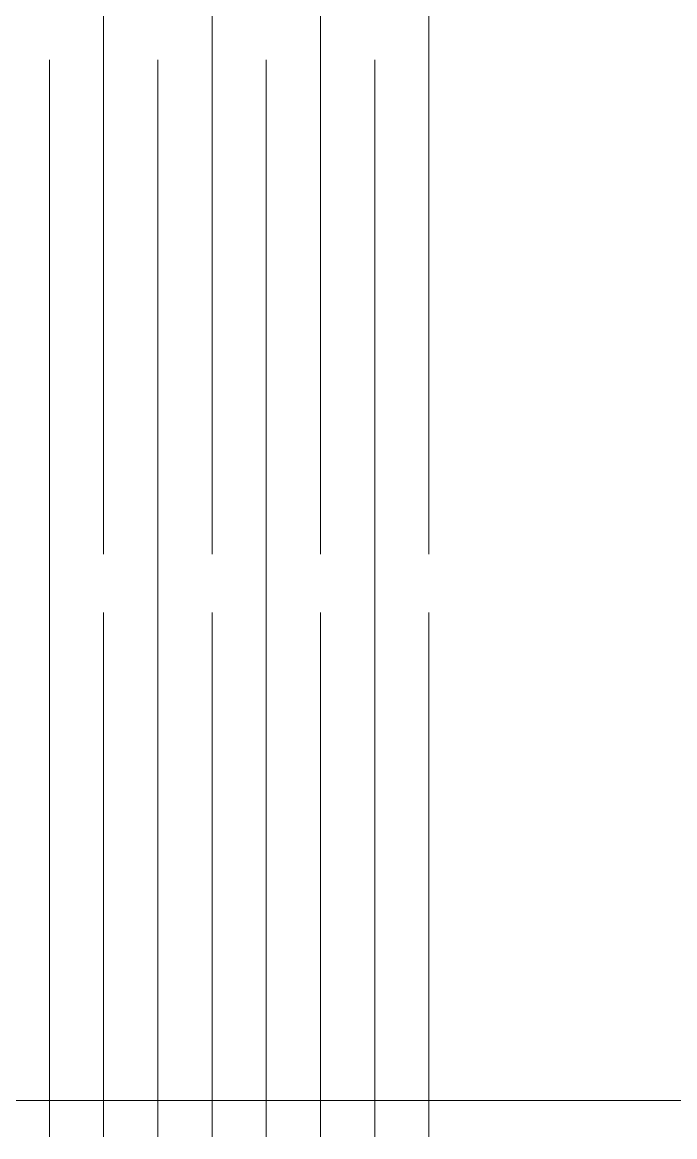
# Model space of a CAD drawing. Header units: millimetres. Extents: x -297 to 103, y -88 to 145.
# Drawn here: x -97.13 to -72.74, y -87.72 to -46.08 of the extents above; entities that cross this region are included whole.
import ezdxf

# ---------------------------------------------------------------- set-up
doc = ezdxf.new("R2010")
doc.units = ezdxf.units.MM
doc.header["$MEASUREMENT"] = 0
doc.layers.add('Layer 2', color=7, linetype='Continuous')

msp = doc.modelspace()

# ---------------------------------------------------------------- linework, layer by layer
at = {"layer": 'Layer 2', "color": 242, "lineweight": 9}
msp.add_open_spline([(103.077, 130.6953), (103.077, 130.6953), (103.077, -73.3769), (103.077, -73.3769), (103.077, -73.3769), (103.077, -80.5232), (95.8072, -86.3708), (86.9223, -86.3708), (86.9223, -86.3708), (86.9223, -86.3708), (-281.1854, -86.3708), (-281.1854, -86.3708), (-281.1854, -86.3708), (-290.0702, -86.3708), (-297.3401, -80.5232), (-297.3401, -73.3769), (-297.3401, -73.3769), (-297.3401, -73.3769), (-297.3401, 130.6953), (-297.3401, 130.6953), (-297.3401, 130.6953), (-297.3401, 137.8417), (-290.0702, 143.6892), (-281.1854, 143.6892), (-281.1854, 143.6892), (-281.1854, 143.6892), (86.9223, 143.6892), (86.9223, 143.6892), (86.9223, 143.6892), (95.8072, 143.6892), (103.077, 137.8417), (103.077, 130.6953)], degree=3, knots=[0, 0, 0, 0, 0.1111111, 0.1111111, 0.1111111, 0.1111111, 0.2222222, 0.2222222, 0.2222222, 0.2222222, 0.3333333, 0.3333333, 0.3333333, 0.3333333, 0.4444444, 0.4444444, 0.4444444, 0.4444444, 0.5555556, 0.5555556, 0.5555556, 0.5555556, 0.6666667, 0.6666667, 0.6666667, 0.6666667, 0.7777778, 0.7777778, 0.7777778, 0.7777778, 1, 1, 1, 1], dxfattribs=at)
for points in [[(-94.0913, -25.7424), (-94.0913, -25.7424), (-94.0913, -65.9576), (-94.0913, -65.9576)], [(-90.0375, -25.7424), (-90.0375, -25.7424), (-90.0375, -65.9576), (-90.0375, -65.9576)], [(-85.9838, -25.7424), (-85.9838, -25.7424), (-85.9838, -65.9576), (-85.9838, -65.9576)], [(-81.9301, -25.7424), (-81.9301, -25.7424), (-81.9301, -65.9576), (-81.9301, -65.9576)], [(-96.1181, -47.4804), (-96.1181, -47.4804), (-96.1181, -87.7215), (-96.1181, -87.7215)], [(-92.0644, -47.4804), (-92.0644, -47.4804), (-92.0644, -87.7215), (-92.0644, -87.7215)], [(-88.0107, -47.4804), (-88.0107, -47.4804), (-88.0107, -87.7215), (-88.0107, -87.7215)], [(-83.957, -47.4804), (-83.957, -47.4804), (-83.957, -87.7215), (-83.957, -87.7215)], [(-94.0913, -68.1314), (-94.0913, -68.1314), (-94.0913, -87.7215), (-94.0913, -87.7215)], [(-90.0375, -68.1314), (-90.0375, -68.1314), (-90.0375, -87.7215), (-90.0375, -87.7215)], [(-85.9838, -68.1314), (-85.9838, -68.1314), (-85.9838, -87.7215), (-85.9838, -87.7215)], [(-81.9301, -68.1314), (-81.9301, -68.1314), (-81.9301, -87.7215), (-81.9301, -87.7215)]]:
    msp.add_open_spline(points, degree=3, dxfattribs=at)

doc.saveas('drawing.dxf')
